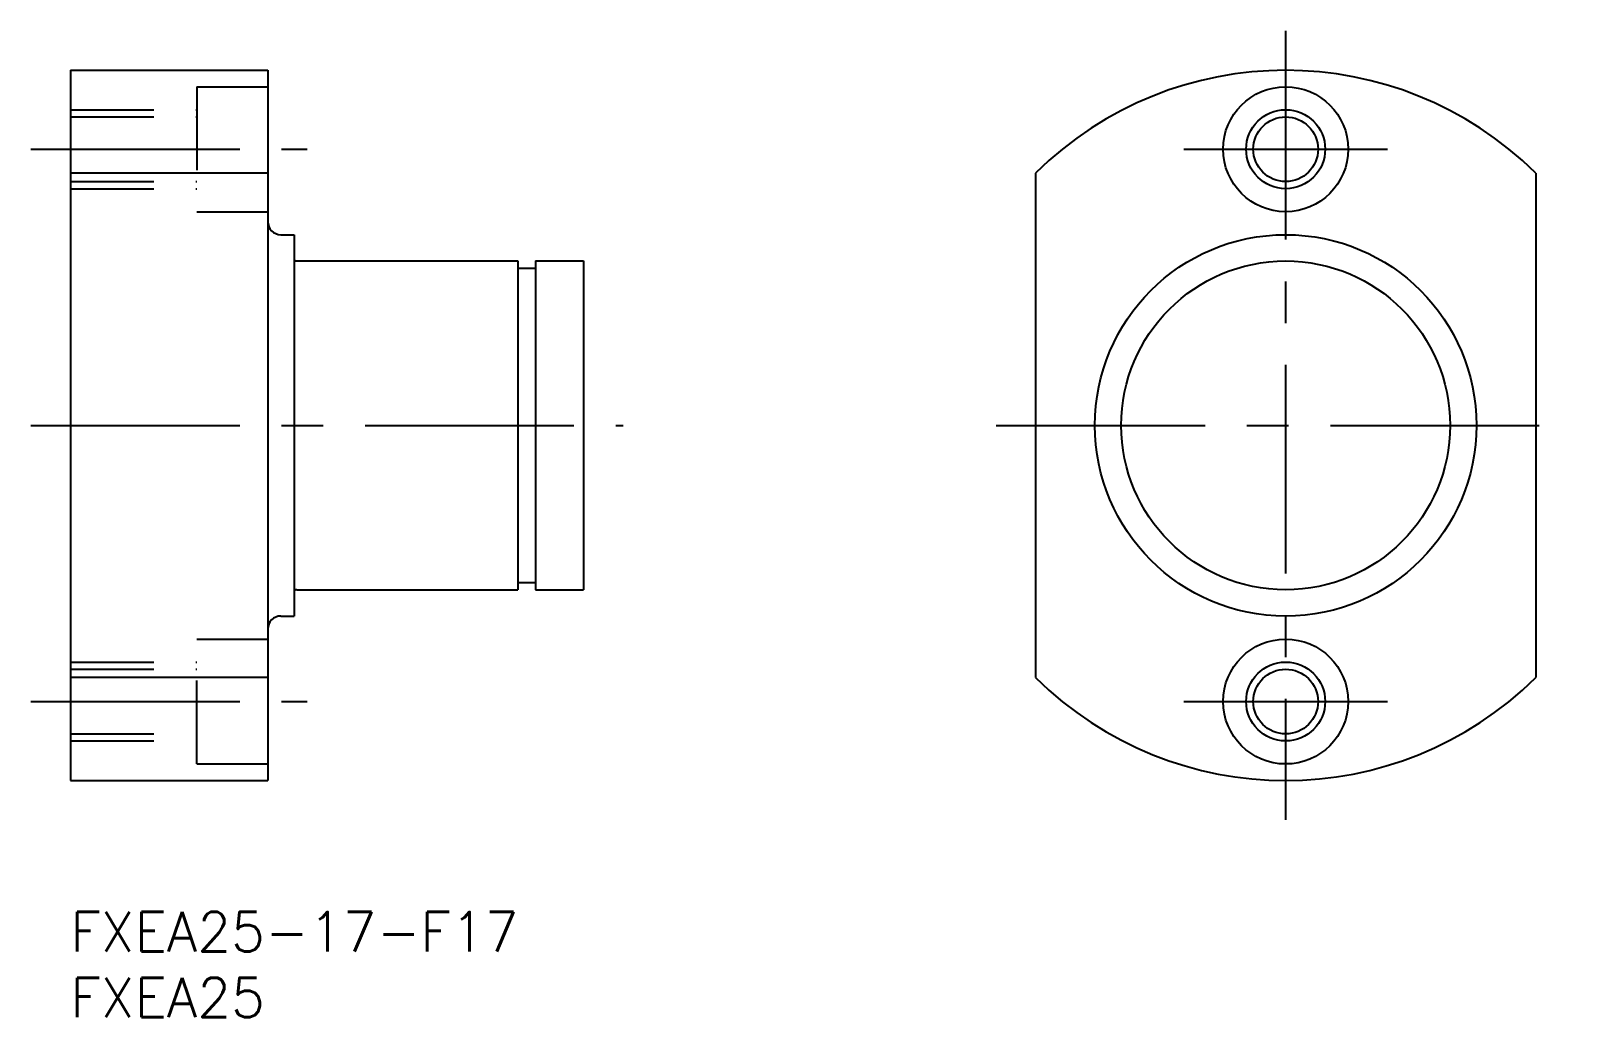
# Model space of a CAD drawing. Extents: x -3 to 114, y -8 to 67.
import ezdxf

# ---------------------------------------------------------------- set-up
doc = ezdxf.new("R2010")
doc.units = 0
doc.header["$LTSCALE"] = 0.5
doc.linetypes.add('CENTER', pattern=[50.8, 31.75, -6.35, 6.35, -6.35])
doc.linetypes.add('DASHED', pattern=[19.05, 12.7, -6.35])
for name, color, linetype in [('MSM_CENTER', 1, 'CENTER'), ('MSM_CONTINUOUS', 7, 'CONTINUOUS'), ('MSM_DASHED', 4, 'DASHED'), ('MSM_NARROW', 5, 'CONTINUOUS'), ('MSM_PART_NUMBER', 7, 'CONTINUOUS')]:
    doc.layers.add(name, color=color, linetype=linetype)
doc.styles.get("Standard").update_dxf_attribs({"font": 'txt.shx', "height": 3, "bigfont": 'bigfont.shx'})

# ---------------------------------------------------------------- blocks, each defined once
blk = doc.blocks.new('*U6')
at = {"layer": 'MSM_PART_NUMBER'}
blk.add_text('FXEA25-17-F17', height=3, dxfattribs=at).set_placement((0, -3))
blk = doc.blocks.new('*U7')
at = {"layer": 'MSM_PART_NUMBER'}
blk.add_text('FXEA25', height=3, dxfattribs=at).set_placement((0, -8))

msp = doc.modelspace()

# ---------------------------------------------------------------- linework, layer by layer
at = {"layer": 'MSM_CENTER'}
for p, q in [((92.36, 67), (92.36, 7)), ((-3, 58), (18, 58)), ((84.61, 58), (100.11, 58)), ((-3, 37), (42, 37)), ((70.36, 37), (114.36, 37)), ((-3, 16), (18, 16)), ((84.61, 16), (100.11, 16))]:
    msp.add_line(p, q, dxfattribs=at)
at = {"layer": 'MSM_CONTINUOUS'}
for p, q in [((0, 64), (0, 10)), ((0, 64), (15, 64)), ((15, 64), (15, 10)), ((15, 56.18), (0, 56.18)), ((73.36, 56.18), (73.36, 17.82)), ((111.36, 56.18), (111.36, 17.82)), ((15, 50.5), (15, 50.5)), ((16, 51.5), (17, 51.5)), ((17, 51.5), (17, 22.5)), ((17.2, 49.5), (34, 49.5)), ((34, 49.5), (34, 24.5)), ((35.35, 49.5), (35.35, 24.5)), ((35.35, 49.5), (39, 49.5)), ((39, 49.5), (39, 24.5)), ((34, 48.95), (35.35, 48.95)), ((15, 37), (15, 37)), ((34, 25.05), (35.35, 25.05)), ((17.2, 24.5), (34, 24.5)), ((35.35, 24.5), (39, 24.5)), ((16, 22.5), (17, 22.5)), ((15, 17.82), (0, 17.82)), ((0, 10), (15, 10))]:
    msp.add_line(p, q, dxfattribs=at)
for centre, radius in [((92.36, 58), 4.75), ((92.36, 58), 2.46), ((92.36, 37), 14.5), ((92.36, 37), 12.5), ((92.36, 16), 4.75), ((92.36, 16), 2.46)]:
    msp.add_circle(centre, radius, dxfattribs=at)
for centre, radius, start, end in [((92.36, 37), 27, 45.2751, 134.7249), ((16, 52.5), 1, 180, 270), ((17.2, 49.7), 0.2, 180, 270), ((17.2, 24.3), 0.2, 90, 180), ((16, 21.5), 1, 90, 180), ((92.36, 37), 27, 225.2751, 314.7249)]:
    msp.add_arc(centre, radius, start, end, dxfattribs=at)
at = {"layer": 'MSM_DASHED'}
for p, q in [((9.6, 62.75), (9.6, 53.25)), ((9.6, 62.75), (15, 62.75)), ((0, 61), (9.6, 61)), ((0, 60.46), (9.6, 60.46)), ((0, 55.54), (9.6, 55.54)), ((0, 55), (9.6, 55)), ((9.6, 53.25), (15, 53.25)), ((9.6, 20.75), (15, 20.75)), ((9.6, 11.25), (9.6, 20.75)), ((0, 19), (9.6, 19)), ((0, 18.46), (9.6, 18.46)), ((0, 13.54), (9.6, 13.54)), ((0, 13), (9.6, 13)), ((9.6, 11.25), (15, 11.25))]:
    msp.add_line(p, q, dxfattribs=at)
at = {"layer": 'MSM_NARROW'}
for centre in [(92.36, 58), (92.36, 16)]:
    msp.add_circle(centre, 3, dxfattribs=at)

# ---------------------------------------------------------------- block references
at = {"layer": 'MSM_CONTINUOUS'}
for name in ['*U6', '*U7']:
    msp.add_blockref(name, (0, 0), dxfattribs=at)

doc.saveas('drawing.dxf')
